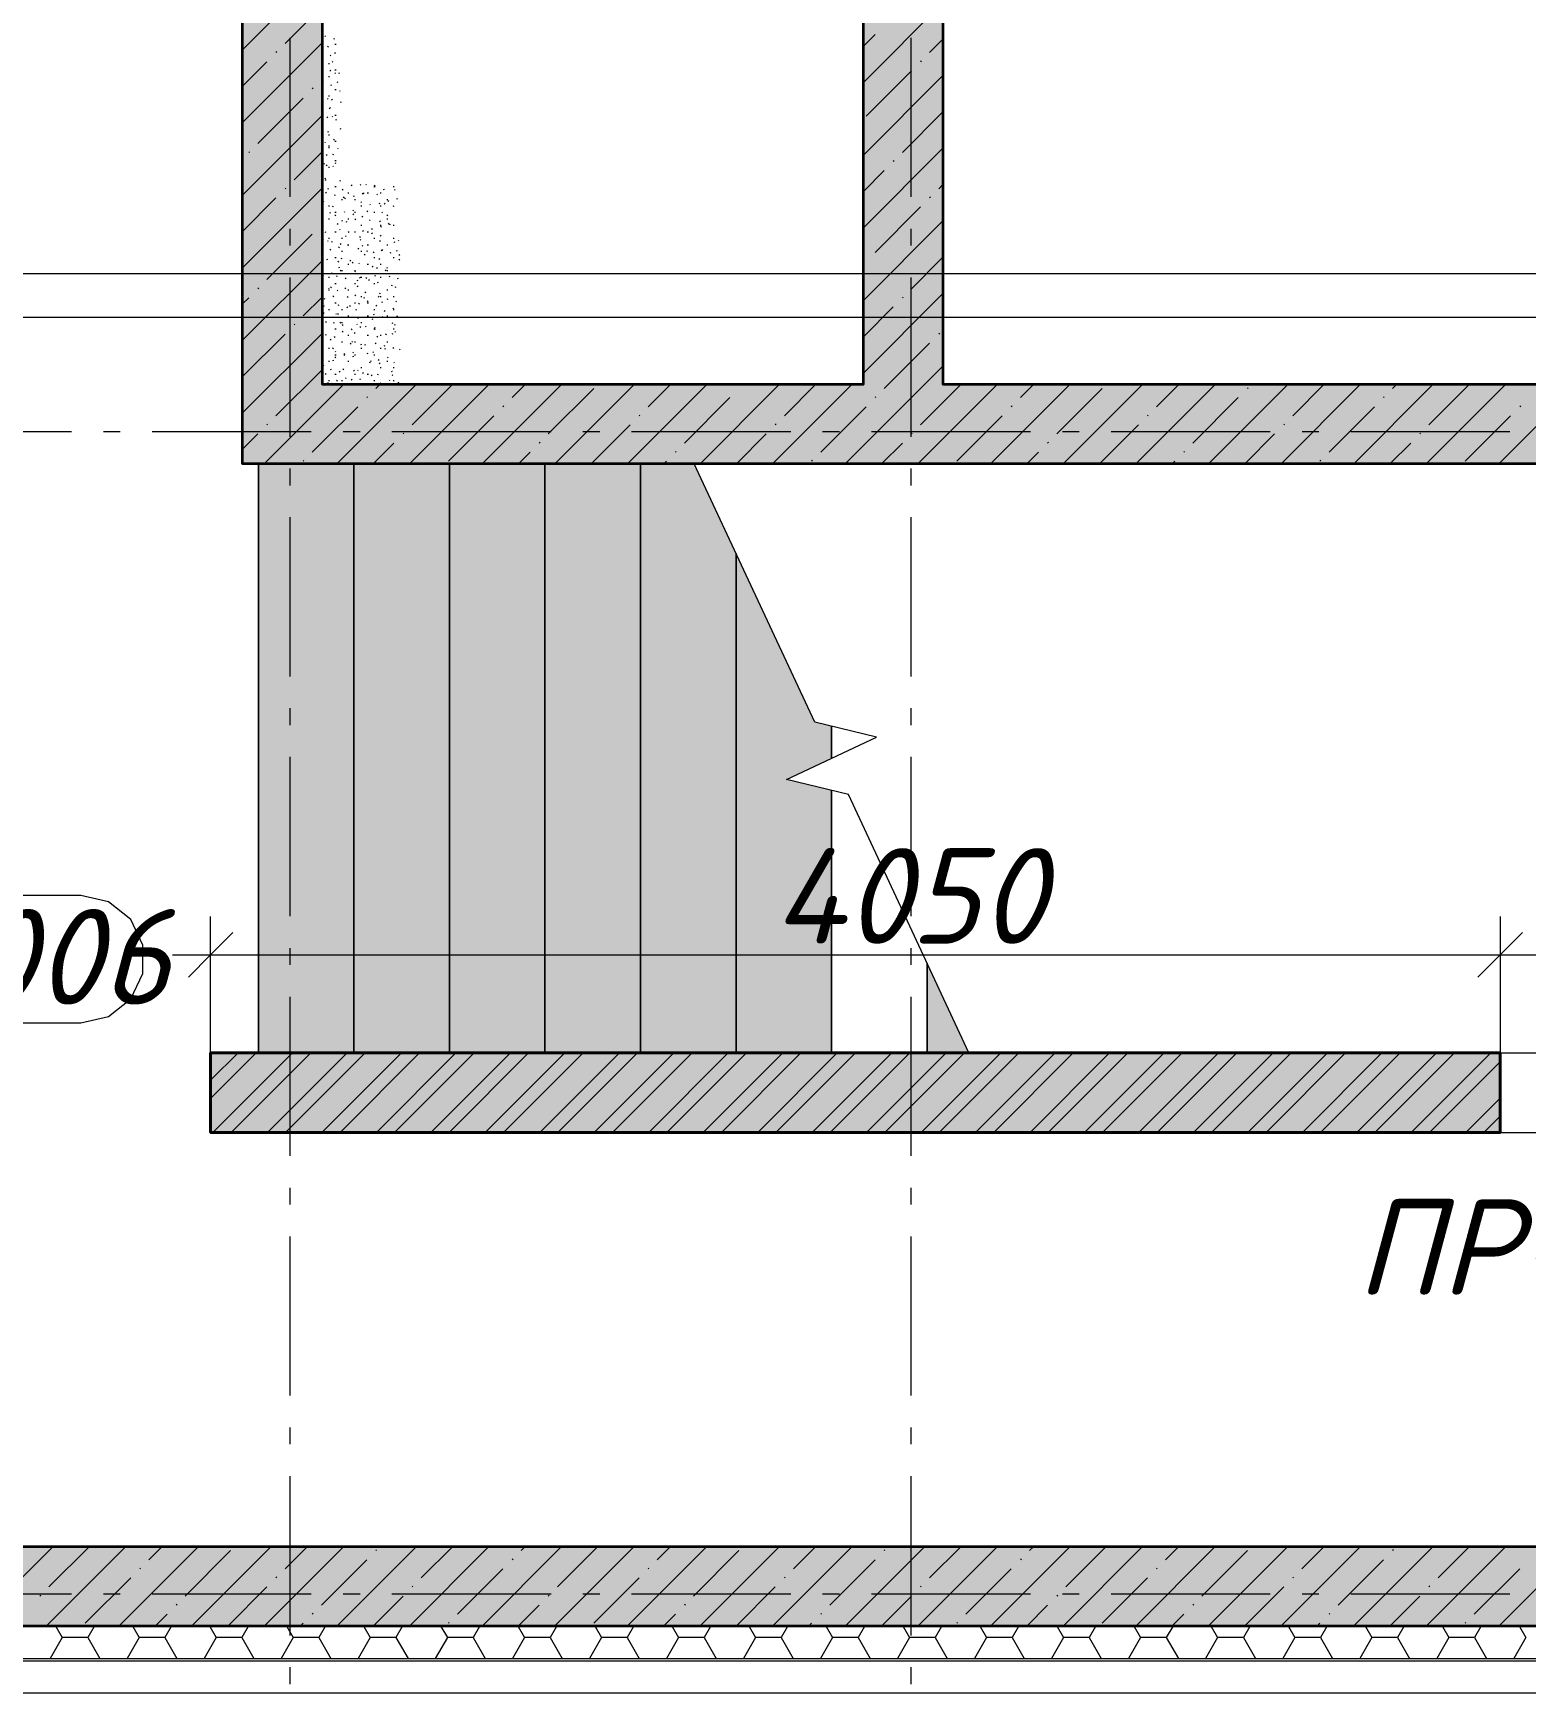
# Model space of a CAD drawing. Header units: millimetres. Extents: x -81576 to 1046824, y -248937 to 691537.
# Drawn here: x 181837 to 186525, y 535612 to 540824 of the extents above; entities that cross this region are included whole.
import ezdxf

# ---------------------------------------------------------------- set-up
doc = ezdxf.new("R2010")
doc.units = ezdxf.units.MM
doc.layers.add('PDF _Геометрия', color=7, linetype='Continuous', true_color=0x1d1d1d)
doc.layers.add('PDF _Сплошная заливка', color=7, linetype='Continuous', true_color=0xffffff)
doc.layers.add('PDF _Текст', color=7, linetype='Continuous')
doc.styles.add('PDF ISOCPEUR Italic', font='isocpeui.ttf')

msp = doc.modelspace()

# ---------------------------------------------------------------- hatches: boundary and pattern name
at = {"layer": 'PDF _Сплошная заливка', "true_color": 0x636466, "transparency": 33554559}
for points in [[(184694.5, 539721.5), (184694.5, 543821.5), (184444.5, 543821.5), (184444.5, 539721.5)], [(182744.5, 539471.5), (182744.5, 543571.5), (182494.5, 543571.5), (182494.5, 539471.5)], [(182744.5, 539471.5), (188194.5, 539471.5), (188194.5, 539721.5), (182744.5, 539721.5)], [(182544.5, 537621.5), (182844.5, 537621.5), (182844.5, 539471.5), (182544.5, 539471.5)], [(182844.5, 537621.5), (183144.5, 537621.5), (183144.5, 539471.5), (182844.5, 539471.5)], [(183144.5, 537621.5), (183444.5, 537621.5), (183444.5, 539471.5), (183144.5, 539471.5)], [(183744.5, 537621.5), (183744.5, 539471.5), (183444.5, 539471.5), (183444.5, 537621.5)], [(183744.5, 537621.5), (184044.5, 537621.5), (184044.5, 539189.9), (183913.2, 539471.5), (183744.5, 539471.5)], [(184344.5, 537621.5), (184344.5, 538446.1), (184202.9, 538480.5), (184344.5, 538546.5), (184344.5, 538647), (184291.7, 538659.8), (184044.5, 539189.9), (184044.5, 537621.5)], [(184775.8, 537621.5), (184644.5, 537903.2), (184644.5, 537621.5)], [(182394.5, 537371.5), (186444.5, 537371.5), (186444.5, 537621.5), (182394.5, 537621.5)], [(187944.5, 535821.5), (187944.5, 536071.5), (180349.5, 536071.5), (180349.5, 535821.5)]]:
    msp.add_hatch(color=251, dxfattribs=at).paths.add_polyline_path(points)

# ---------------------------------------------------------------- linework, layer by layer
at = {"layer": 'PDF _Геометрия', "color": 7, "lineweight": 13}
for points in [[(200304.5, 582548.4), (200304.5, 535821.5), (200304.5, 535711.5), (178294.5, 535711.5)], [(178294.5, 535719.5), (200296.5, 535719.5), (200296.5, 582548.4)]]:
    msp.add_lwpolyline(points, dxfattribs=at)
at = {"layer": 'PDF _Геометрия', "color": 7, "lineweight": 9}
for points in [[(178294.5, 535821.5), (200194.5, 535821.5), (200194.5, 582548.4)], [(178294.5, 535819.5), (200196.5, 535819.5), (200196.5, 582548.4)], [(182644.5, 540309.6), (182644.5, 540809.6)], [(184594.5, 540309.6), (184594.5, 540809.6)], [(182644.5, 540156.7), (182644.5, 540209.6)], [(184594.5, 540156.7), (184594.5, 540209.6)], [(182644.5, 539556.7), (182644.5, 540056.7)], [(184594.5, 539556.7), (184594.5, 540056.7)], [(181957.8, 539571.5), (181457.8, 539571.5)], [(182110.7, 539571.5), (182057.8, 539571.5)], [(182710.7, 539571.5), (182210.7, 539571.5)], [(182863.6, 539571.5), (182810.7, 539571.5)], [(183463.6, 539571.5), (182963.6, 539571.5)], [(183616.6, 539571.5), (183563.6, 539571.5)], [(184216.6, 539571.5), (183716.6, 539571.5)], [(184369.5, 539571.5), (184316.6, 539571.5)], [(184969.5, 539571.5), (184469.5, 539571.5)], [(185122.4, 539571.5), (185069.5, 539571.5)], [(185722.4, 539571.5), (185222.4, 539571.5)], [(185875.3, 539571.5), (185822.4, 539571.5)], [(186475.3, 539571.5), (185975.3, 539571.5)], [(182544.5, 537621.5), (182544.5, 539471.5), (182544.5, 537621.5), (182844.5, 537621.5), (183144.5, 537621.5), (183444.5, 537621.5), (183744.5, 537621.5), (184044.5, 537621.5), (184344.5, 537621.5), (184644.5, 537621.5), (184775.8, 537621.5), (184397.3, 538433.3), (184202.9, 538480.5), (184486.1, 538612.6), (184291.7, 538659.8), (183913.2, 539471.5), (183744.5, 539471.5), (183444.5, 539471.5), (183144.5, 539471.5), (182844.5, 539471.5), (182744.5, 539471.5)], [(182644.5, 539403.7), (182644.5, 539456.7)], [(184594.5, 539403.7), (184594.5, 539456.7)], [(182644.5, 538803.7), (182644.5, 539303.7)], [(184594.5, 538803.7), (184594.5, 539303.7)], [(182644.5, 538650.8), (182644.5, 538703.7)], [(184594.5, 538650.8), (184594.5, 538703.7)], [(182644.5, 538050.8), (182644.5, 538550.8)], [(184594.5, 538050.8), (184594.5, 538550.8)], [(182394.5, 537621.5), (182394.5, 537929.7), (182394.5, 538049.7)], [(186444.5, 538049.7), (186444.5, 537929.7), (186444.5, 537621.5), (186906.9, 537621.5), (187026.9, 537621.5)], [(182464.5, 537999.7), (182394.5, 537929.7), (182324.5, 537859.7)], [(186514.5, 537999.7), (186444.5, 537929.7), (186374.5, 537859.7)], [(182644.5, 537897.9), (182644.5, 537950.8)], [(184594.5, 537897.9), (184594.5, 537950.8)], [(182274.5, 537929.7), (186444.5, 537929.7), (188064.5, 537929.7)], [(182644.5, 537297.9), (182644.5, 537797.9)], [(184594.5, 537297.9), (184594.5, 537797.9)], [(186444.5, 537371.5), (186906.9, 537371.5), (187026.9, 537371.5)], [(182644.5, 537145), (182644.5, 537197.9)], [(184594.5, 537145), (184594.5, 537197.9)], [(182644.5, 536545), (182644.5, 537045)], [(184594.5, 536545), (184594.5, 537045)], [(182644.5, 536392.1), (182644.5, 536445)], [(184594.5, 536392.1), (184594.5, 536445)], [(182644.5, 535792.1), (182644.5, 536292.1)], [(184594.5, 535792.1), (184594.5, 536292.1)], [(181957.8, 535921.5), (181457.8, 535921.5)], [(182110.7, 535921.5), (182057.8, 535921.5)], [(182710.7, 535921.5), (182210.7, 535921.5)], [(182863.6, 535921.5), (182810.7, 535921.5)], [(183463.6, 535921.5), (182963.6, 535921.5)], [(183616.6, 535921.5), (183563.6, 535921.5)], [(184216.6, 535921.5), (183716.6, 535921.5)], [(184369.5, 535921.5), (184316.6, 535921.5)], [(184969.5, 535921.5), (184469.5, 535921.5)], [(185122.4, 535921.5), (185069.5, 535921.5)], [(185722.4, 535921.5), (185222.4, 535921.5)], [(185875.3, 535921.5), (185822.4, 535921.5)], [(186475.3, 535921.5), (185975.3, 535921.5)], [(182644.5, 535639.2), (182644.5, 535692.1)], [(184594.5, 535639.2), (184594.5, 535692.1)]]:
    msp.add_lwpolyline(points, dxfattribs=at)
at = {"layer": 'PDF _Геометрия', "color": 7, "lineweight": 35}
msp.add_lwpolyline([(192694.5, 536071.5), (199694.5, 536071.5), (199694.5, 535821.5), (188194.5, 535821.5), (180349.5, 535821.5), (180349.5, 536071.5), (187944.5, 536071.5), (187944.5, 539471.5), (182744.5, 539471.5), (182494.5, 539471.5), (182494.5, 543571.5), (182214.5, 543571.5), (182214.5, 543821.5), (182744.5, 543821.5), (182744.5, 543571.5), (182744.5, 542671.5), (184444.5, 542671.5), (184444.5, 543821.5), (184694.5, 543821.5), (187944.5, 543821.5), (188194.5, 543821.5)], dxfattribs=at)
for points in [[(184694.5, 543571.5), (184694.5, 539721.5), (187944.5, 539721.5), (187944.5, 543571.5)], [(182744.5, 542421.5), (182744.5, 539721.5), (184444.5, 539721.5), (184444.5, 542421.5)]]:
    msp.add_lwpolyline(points, close=True, dxfattribs=at)
at = {"layer": 'PDF _Геометрия', "color": 7, "lineweight": 9}
for points in [[(184444.5, 542421.5), (184444.5, 539721.5), (182744.5, 539721.5), (182744.5, 542421.5)], [(188505, 539630.7), (188490.3, 539723.4), (188447.7, 539807), (188381.4, 539873.4), (188297.7, 539916), (188205, 539930.7), (179863.2, 539930.7), (179770.4, 539916), (179686.8, 539873.4), (179620.4, 539807), (179577.8, 539723.4), (179563.1, 539630.7), (179563.1, 535911.7), (179577.8, 535819), (179620.4, 535735.4), (179686.8, 535669), (179770.4, 535626.4), (179863.2, 535611.7), (188205, 535611.7), (188297.7, 535626.4), (188381.4, 535669), (188447.7, 535735.4), (188490.3, 535819), (188505, 535911.7)], [(182844.5, 539471.5), (182844.5, 537621.5)], [(183144.5, 539471.5), (183144.5, 537621.5)], [(183444.5, 539471.5), (183444.5, 537621.5)], [(183744.5, 539471.5), (183744.5, 537621.5)], [(184044.5, 539189.9), (184044.5, 537621.5)], [(184344.5, 538647), (184344.5, 538546.5)], [(184344.5, 538446.1), (184344.5, 537621.5)], [(181986.9, 538115.5), (181386.9, 538115.5), (181300.1, 538095.7), (181230.5, 538040.2), (181191.9, 537960), (181191.9, 537871), (181230.5, 537790.8), (181300.1, 537735.3), (181386.9, 537715.5), (181986.9, 537715.5), (182073.7, 537735.3), (182143.3, 537790.8), (182181.9, 537871), (182181.9, 537960), (182143.3, 538040.2), (182073.7, 538095.7)], [(184644.5, 537903.2), (184644.5, 537621.5)]]:
    msp.add_lwpolyline(points, close=True, dxfattribs=at)
at = {"layer": 'PDF _Геометрия', "lineweight": 9}
for points in [[(182744.5, 541021.7), (182494.5, 540771.7)], [(184694.5, 540918.8), (184444.5, 540668.8)], [(182744.5, 540907.7), (182628.2, 540791.3)], [(184481.5, 540819.8), (184444.5, 540782.9)], [(182744.5, 540793.6), (182494.5, 540543.6)], [(182602, 540765.2), (182599.6, 540762.8)], [(184694.5, 540804.8), (184652.5, 540762.8)], [(182571.1, 540734.3), (182494.5, 540657.7)], [(184595.5, 540705.8), (184452.9, 540563.2)], [(184626.4, 540736.7), (184624, 540734.3)], [(182716.1, 540651.1), (182713.7, 540648.8)], [(182744.5, 540679.6), (182742.2, 540677.3)], [(184694.5, 540690.7), (184444.5, 540440.7)], [(182685.2, 540620.2), (182542.6, 540477.7)], [(182744.5, 540565.5), (182494.5, 540315.5)], [(184694.5, 540576.7), (184567, 540449.2)], [(182516.5, 540451.5), (182514.1, 540449.2)], [(182744.5, 540451.5), (182656.7, 540363.6)], [(184694.5, 540462.6), (184444.5, 540212.6)], [(184510, 540392.1), (184444.5, 540326.7)], [(184540.8, 540423), (184538.5, 540420.7)], [(184694.5, 540348.6), (184681, 540335.1)], [(182744.5, 540337.4), (182494.5, 540087.4)], [(182599.6, 540306.6), (182494.5, 540201.5)], [(182630.5, 540337.5), (182628.2, 540335.1)], [(184654.9, 540309), (184652.5, 540306.6)], [(184694.5, 540234.5), (184444.5, 539984.5)], [(184624, 540278.1), (184481.5, 540135.5)], [(182713.7, 540192.6), (182571.1, 540050)], [(182744.5, 540223.4), (182742.2, 540221.1)], [(182744.5, 540109.3), (182494.5, 539859.3)], [(184694.5, 540120.5), (184595.5, 540021.5)], [(182514.1, 539993), (182494.5, 539973.4)], [(182545, 540023.9), (182542.6, 540021.5)], [(182744.5, 539995.3), (182685.2, 539935.9)], [(184694.5, 540006.4), (184444.5, 539756.4)], [(184569.4, 539995.3), (184567, 539993)], [(184538.5, 539964.5), (184444.5, 539870.5)], [(182744.5, 539881.2), (182494.5, 539631.2)], [(182628.2, 539878.9), (182494.5, 539745.3)], [(182659, 539909.8), (182656.7, 539907.4)], [(184683.4, 539881.3), (184681, 539878.9)], [(184652.5, 539850.4), (184523.7, 539721.5), (184510, 539707.8)], [(182742.2, 539764.9), (182599.6, 539622.3)], [(184694.5, 539778.3), (184637.7, 539721.5), (184387.7, 539471.5)], [(182812.9, 539721.5), (182744.5, 539653.1), (182562.9, 539471.5)], [(183041, 539721.5), (182791, 539471.5)], [(182927, 539721.5), (182913.3, 539707.8)], [(183269.1, 539721.5), (183019.1, 539471.5)], [(183155.1, 539721.5), (183027.3, 539593.8)], [(183497.2, 539721.5), (183247.2, 539471.5)], [(183383.2, 539721.5), (183341, 539679.3)], [(183725.3, 539721.5), (183475.3, 539471.5)], [(183953.4, 539721.5), (183703.4, 539471.5)], [(183839.4, 539721.5), (183768.6, 539650.8)], [(184181.5, 539721.5), (183931.5, 539471.5)], [(184409.6, 539721.5), (184159.6, 539471.5)], [(184295.6, 539721.5), (184196.3, 539622.3)], [(184865.8, 539721.5), (184615.8, 539471.5)], [(184751.8, 539721.5), (184624, 539593.8)], [(185093.9, 539721.5), (184843.9, 539471.5)], [(184979.9, 539721.5), (184937.6, 539679.3)], [(185322, 539721.5), (185072, 539471.5)], [(185550.1, 539721.5), (185300.1, 539471.5)], [(185436.1, 539721.5), (185365.3, 539650.8)], [(185778.2, 539721.5), (185528.2, 539471.5)], [(186006.3, 539721.5), (185756.3, 539471.5)], [(185892.2, 539721.5), (185793, 539622.3)], [(186234.4, 539721.5), (185984.4, 539471.5)], [(186120.3, 539721.5), (186106.7, 539707.8)], [(186462.5, 539721.5), (186212.5, 539471.5)], [(186348.4, 539721.5), (186220.7, 539593.8)], [(186690.6, 539721.5), (186440.6, 539471.5)], [(182887.1, 539681.7), (182884.8, 539679.3)], [(183597.6, 539707.8), (183455, 539565.3)], [(184025.3, 539679.3), (183882.7, 539536.8)], [(184483.8, 539681.7), (184481.5, 539679.3)], [(185194.3, 539707.8), (185051.7, 539565.3)], [(185621.9, 539679.3), (185479.4, 539536.8)], [(185652.8, 539710.2), (185650.5, 539707.8)], [(186080.5, 539681.7), (186078.1, 539679.3)], [(182856.3, 539650.8), (182744.5, 539539.1), (182713.7, 539508.3)], [(183283.9, 539622.3), (183141.4, 539479.8)], [(183314.8, 539653.2), (183312.4, 539650.8)], [(183742.5, 539624.7), (183740.1, 539622.3)], [(184452.9, 539650.8), (184310.4, 539508.3)], [(184880.6, 539622.3), (184738.1, 539479.8)], [(184911.5, 539653.2), (184909.1, 539650.8)], [(185339.2, 539624.7), (185336.8, 539622.3)], [(186049.6, 539650.8), (185907.1, 539508.3)], [(186477.3, 539622.3), (186334.8, 539479.8)], [(186508.2, 539653.2), (186505.8, 539650.8)], [(182542.6, 539565.3), (182494.5, 539517.2)], [(182573.5, 539596.2), (182571.1, 539593.8)], [(183001.2, 539567.7), (182998.8, 539565.3)], [(183711.6, 539593.8), (183589.4, 539471.5)], [(184139.3, 539565.3), (184045.6, 539471.5)], [(184170.2, 539596.2), (184167.8, 539593.8)], [(184597.9, 539567.7), (184595.5, 539565.3)], [(185308.3, 539593.8), (185186.1, 539471.5)], [(185736, 539565.3), (185642.3, 539471.5)], [(185766.9, 539596.2), (185764.5, 539593.8)], [(186194.6, 539567.7), (186192.2, 539565.3)], [(182970.3, 539536.8), (182905.1, 539471.5)], [(183398, 539508.3), (183361.3, 539471.5)], [(183428.9, 539539.1), (183426.5, 539536.8)], [(183856.6, 539510.6), (183854.2, 539508.3)], [(184567, 539536.8), (184501.8, 539471.5)], [(184994.7, 539508.3), (184958, 539471.5)], [(185025.6, 539539.1), (185023.2, 539536.8)], [(185453.2, 539510.6), (185450.9, 539508.3)], [(186163.7, 539536.8), (186098.4, 539471.5)], [(182687.5, 539482.1), (182685.2, 539479.8)], [(183825.7, 539479.8), (183817.5, 539471.5)], [(184284.2, 539482.1), (184281.9, 539479.8)], [(185422.4, 539479.8), (185414.2, 539471.5)], [(185880.9, 539482.1), (185878.6, 539479.8)], [(181900.1, 536071.5), (181650.1, 535821.5)], [(182128.2, 536071.5), (181878.2, 535821.5)], [(182014.2, 536071.5), (181886.8, 535944.2)], [(182356.3, 536071.5), (182106.3, 535821.5)], [(182242.2, 536071.5), (182200.5, 536029.8)], [(182584.4, 536071.5), (182334.4, 535821.5)], [(182812.5, 536071.5), (182562.5, 535821.5)], [(182698.4, 536071.5), (182628.2, 536001.2)], [(183040.6, 536071.5), (182790.6, 535821.5)], [(183268.7, 536071.5), (183018.7, 535821.5)], [(183154.6, 536071.5), (183055.8, 535972.7)], [(183496.8, 536071.5), (183246.8, 535821.5)], [(183382.7, 536071.5), (183369.5, 536058.3)], [(183724.9, 536071.5), (183474.9, 535821.5)], [(183610.8, 536071.5), (183483.5, 535944.2)], [(183953, 536071.5), (183703, 535821.5)], [(183838.9, 536071.5), (183797.2, 536029.8)], [(184181.1, 536071.5), (183931.1, 535821.5)], [(184409.2, 536071.5), (184159.2, 535821.5)], [(184295.1, 536071.5), (184224.8, 536001.2)], [(184637.3, 536071.5), (184387.3, 535821.5)], [(184865.4, 536071.5), (184615.4, 535821.5)], [(184751.3, 536071.5), (184652.5, 535972.7)], [(185093.5, 536071.5), (184843.5, 535821.5)], [(184979.4, 536071.5), (184966.2, 536058.3)], [(185321.6, 536071.5), (185071.6, 535821.5)], [(185207.5, 536071.5), (185080.2, 535944.2)], [(185549.7, 536071.5), (185299.7, 535821.5)], [(185435.6, 536071.5), (185393.8, 536029.8)], [(185777.8, 536071.5), (185527.8, 535821.5)], [(186005.9, 536071.5), (185755.9, 535821.5)], [(185891.8, 536071.5), (185821.5, 536001.2)], [(186234, 536071.5), (185984, 535821.5)], [(186462.1, 536071.5), (186212.1, 535821.5)], [(186348, 536071.5), (186249.2, 535972.7)], [(186690.2, 536071.5), (186440.2, 535821.5)], [(182457.1, 536058.3), (182314.5, 535915.7)], [(182884.8, 536029.8), (182742.2, 535887.2)], [(182915.6, 536060.6), (182913.3, 536058.3)], [(183343.3, 536032.1), (183341, 536029.8)], [(184053.8, 536058.3), (183911.2, 535915.7)], [(184481.5, 536029.8), (184338.9, 535887.2)], [(184512.3, 536060.6), (184510, 536058.3)], [(184940, 536032.1), (184937.6, 536029.8)], [(185650.5, 536058.3), (185507.9, 535915.7)], [(186078.1, 536029.8), (185935.6, 535887.2)], [(186109, 536060.6), (186106.7, 536058.3)], [(182143.4, 535972.7), (182000.9, 535830.2)], [(182174.3, 536003.6), (182172, 536001.2)], [(182602, 535975.1), (182599.6, 535972.7)], [(183312.4, 536001.2), (183169.9, 535858.7)], [(183740.1, 535972.7), (183597.6, 535830.2)], [(183771, 536003.6), (183768.6, 536001.2)], [(184198.7, 535975.1), (184196.3, 535972.7)], [(184909.1, 536001.2), (184766.6, 535858.7)], [(185336.8, 535972.7), (185194.3, 535830.2)], [(185367.7, 536003.6), (185365.3, 536001.2)], [(185795.4, 535975.1), (185793, 535972.7)], [(186505.8, 536001.2), (186363.3, 535858.7)], [(181860.7, 535918.1), (181858.3, 535915.7)], [(182571.1, 535944.2), (182448.4, 535821.5)], [(182998.8, 535915.7), (182904.6, 535821.5)], [(183029.7, 535946.6), (183027.3, 535944.2)], [(183457.4, 535918.1), (183455, 535915.7)], [(184167.8, 535944.2), (184045.1, 535821.5)], [(184595.5, 535915.7), (184501.3, 535821.5)], [(184626.4, 535946.6), (184624, 535944.2)], [(185054.1, 535918.1), (185051.7, 535915.7)], [(185764.5, 535944.2), (185641.8, 535821.5)], [(186192.2, 535915.7), (186098, 535821.5)], [(186223.1, 535946.6), (186220.7, 535944.2)], [(182257.5, 535858.7), (182220.3, 535821.5)], [(182288.4, 535889.6), (182286, 535887.2)], [(182716.1, 535861.1), (182713.7, 535858.7)], [(183426.5, 535887.2), (183360.8, 535821.5)], [(183854.2, 535858.7), (183817, 535821.5)], [(183885.1, 535889.6), (183882.7, 535887.2)], [(184312.7, 535861.1), (184310.4, 535858.7)], [(185023.2, 535887.2), (184957.5, 535821.5)], [(185450.9, 535858.7), (185413.7, 535821.5)], [(185481.8, 535889.6), (185479.4, 535887.2)], [(185909.4, 535861.1), (185907.1, 535858.7)], [(181908.2, 535819.5), (181928.2, 535785)], [(182028.8, 535819.5), (182008.8, 535785)], [(182150.2, 535819.5), (182170.1, 535785)], [(182270.7, 535819.5), (182250.8, 535785)], [(182392.1, 535819.5), (182412.1, 535785)], [(182512.7, 535819.5), (182492.7, 535785)], [(182634, 535819.5), (182654, 535785)], [(182685.2, 535830.2), (182676.5, 535821.5)], [(182754.6, 535819.5), (182734.7, 535785)], [(182876, 535819.5), (182895.9, 535785)], [(182996.5, 535819.5), (182976.6, 535785)], [(183117.9, 535819.5), (183137.9, 535785)], [(183143.7, 535832.5), (183141.4, 535830.2)], [(183238.5, 535819.5), (183218.5, 535785)], [(183359.8, 535819.5), (183379.8, 535785)], [(183480.4, 535819.5), (183460.5, 535785)], [(183601.8, 535819.5), (183621.7, 535785)], [(183722.4, 535819.5), (183702.4, 535785)], [(183843.7, 535819.5), (183863.7, 535785)], [(183964.3, 535819.5), (183944.3, 535785)], [(184085.6, 535819.5), (184105.6, 535785)], [(184206.2, 535819.5), (184186.3, 535785)], [(184281.9, 535830.2), (184273.2, 535821.5)], [(184327.6, 535819.5), (184347.6, 535785)], [(184448.2, 535819.5), (184428.2, 535785)], [(184569.5, 535819.5), (184589.5, 535785)], [(184690.1, 535819.5), (184670.1, 535785)], [(184740.4, 535832.5), (184738.1, 535830.2)], [(184811.5, 535819.5), (184831.4, 535785)], [(184932, 535819.5), (184912.1, 535785)], [(185053.4, 535819.5), (185073.4, 535785)], [(185174, 535819.5), (185154, 535785)], [(185295.3, 535819.5), (185315.3, 535785)], [(185415.9, 535819.5), (185395.9, 535785)], [(185537.3, 535819.5), (185557.2, 535785)], [(185657.8, 535819.5), (185637.9, 535785)], [(185779.2, 535819.5), (185799.2, 535785)], [(185878.6, 535830.2), (185869.9, 535821.5)], [(185899.8, 535819.5), (185879.8, 535785)], [(186021.1, 535819.5), (186041.1, 535785)], [(186141.7, 535819.5), (186121.7, 535785)], [(186263.1, 535819.5), (186283, 535785)], [(186337.1, 535832.5), (186334.8, 535830.2)], [(186383.6, 535819.5), (186363.7, 535785)], [(186505, 535819.5), (186525, 535785)], [(181928.2, 535785), (181890.4, 535719.5)], [(182008.9, 535785), (181928.2, 535785)], [(182008.8, 535785), (182046.6, 535719.5)], [(182170.1, 535785), (182132.4, 535719.5)], [(182250.8, 535785), (182170.2, 535785)], [(182250.8, 535785), (182288.5, 535719.5)], [(182412.1, 535785), (182374.3, 535719.5)], [(182492.7, 535785), (182412.1, 535785)], [(182492.7, 535785), (182530.5, 535719.5)], [(182654, 535785), (182616.2, 535719.5)], [(182734.7, 535785), (182654, 535785)], [(182734.7, 535785), (182772.4, 535719.5)], [(182895.9, 535785), (182858.2, 535719.5)], [(182976.6, 535785), (182896, 535785)], [(182976.6, 535785), (183014.4, 535719.5)], [(183137.9, 535785), (183100.1, 535719.5)], [(183218.5, 535785), (183137.9, 535785)], [(183218.5, 535785), (183256.3, 535719.5)], [(183379.8, 535785), (183342, 535719.5)], [(183460.5, 535785), (183379.8, 535785)], [(183460.5, 535785), (183498.2, 535719.5)], [(183621.7, 535785), (183584, 535719.5)], [(183702.4, 535785), (183621.8, 535785)], [(183702.4, 535785), (183740.2, 535719.5)], [(183863.7, 535785), (183825.9, 535719.5)], [(183944.3, 535785), (183863.7, 535785)], [(183944.3, 535785), (183982.1, 535719.5)], [(184105.6, 535785), (184067.8, 535719.5)], [(184186.3, 535785), (184105.6, 535785)], [(184186.3, 535785), (184224, 535719.5)], [(184347.6, 535785), (184309.8, 535719.5)], [(184428.2, 535785), (184347.6, 535785)], [(184428.2, 535785), (184466, 535719.5)], [(184589.5, 535785), (184551.7, 535719.5)], [(184670.1, 535785), (184589.5, 535785)], [(184670.1, 535785), (184707.9, 535719.5)], [(184831.4, 535785), (184793.6, 535719.5)], [(184912.1, 535785), (184831.4, 535785)], [(184912.1, 535785), (184949.8, 535719.5)], [(185073.4, 535785), (185035.6, 535719.5)], [(185154, 535785), (185073.4, 535785)], [(185154, 535785), (185191.8, 535719.5)], [(185315.3, 535785), (185277.5, 535719.5)], [(185396, 535785), (185315.3, 535785)], [(185395.9, 535785), (185433.7, 535719.5)], [(185557.2, 535785), (185519.5, 535719.5)], [(185637.9, 535785), (185557.2, 535785)], [(185637.9, 535785), (185675.6, 535719.5)], [(185799.2, 535785), (185761.4, 535719.5)], [(185879.8, 535785), (185799.2, 535785)], [(185879.8, 535785), (185917.6, 535719.5)], [(186041.1, 535785), (186003.3, 535719.5)], [(186121.8, 535785), (186041.1, 535785)], [(186121.7, 535785), (186159.5, 535719.5)], [(186283, 535785), (186245.3, 535719.5)], [(186363.7, 535785), (186283, 535785)], [(186363.7, 535785), (186401.4, 535719.5)], [(186525, 535785), (186487.2, 535719.5)]]:
    msp.add_lwpolyline(points, dxfattribs=at)
at = {"layer": 'PDF _Геометрия', "color": 8, "lineweight": 9, "true_color": 0x6f6f6f}
for points in [[(182747.5, 540808.8), (182744.5, 540808.8)], [(182753.3, 540815.9), (182754.9, 540813)], [(182781, 540808.5), (182782.7, 540805.5)], [(182762.7, 540780.1), (182764.3, 540783)], [(182770.1, 540752.3), (182771.8, 540755.2)], [(182783.7, 540763.1), (182785.4, 540760.2)], [(182788.2, 540788.5), (182784.8, 540788.5)], [(182747.5, 540747.9), (182744.5, 540747.9)], [(182767.9, 540727.5), (182764.5, 540727.5)], [(182768.9, 540707.6), (182770.5, 540704.7)], [(182776.3, 540735.3), (182778, 540732.4)], [(182788.2, 540707.2), (182784.8, 540707.2)], [(182744.5, 540668.5), (182745.5, 540666.8)], [(182747.5, 540666.6), (182744.5, 540666.6)], [(182747, 540671.8), (182748.7, 540674.7)], [(182767.9, 540686.9), (182764.5, 540686.9)], [(182771.6, 540662.2), (182773.3, 540659.3)], [(182785, 540696.8), (182786.6, 540699.7)], [(182792.4, 540669.1), (182794.1, 540672)], [(182796.6, 540700.1), (182798.3, 540697.2)], [(182761.9, 540616.3), (182763.6, 540619.2)], [(182767.9, 540625.9), (182764.5, 540625.9)], [(182774.3, 540616.9), (182776, 540614)], [(182788.2, 540646.3), (182784.8, 540646.3)], [(182799.8, 540641.3), (182801.5, 540644.2)], [(182802.1, 540609.4), (182803.7, 540606.5)], [(182747.5, 540585.3), (182744.5, 540585.3)], [(182759.4, 540561.4), (182761.1, 540558.5)], [(182766.9, 540589.1), (182768.5, 540586.2)], [(182769.4, 540588.5), (182771, 540591.4)], [(182776.8, 540560.8), (182778.5, 540563.7)], [(182788.2, 540565), (182784.8, 540565)], [(182787.2, 540553.9), (182788.9, 540551)], [(182747.5, 540524.3), (182744.5, 540524.3)], [(182746.3, 540508), (182748, 540510.9)], [(182762.2, 540516), (182763.8, 540513.1)], [(182767.9, 540504), (182764.5, 540504)], [(182801.8, 540522.8), (182803.5, 540525.7)], [(182747.5, 540443.1), (182744.5, 540443.1)], [(182753.8, 540480.2), (182755.4, 540483.1)], [(182757.4, 540442.9), (182759.1, 540440)], [(182767.9, 540463.4), (182764.5, 540463.4)], [(182764.9, 540470.6), (182766.6, 540467.7)], [(182778.8, 540442.3), (182780.5, 540445.2)], [(182781.5, 540487.6), (182783.2, 540490.6)], [(182788.2, 540483.7), (182784.8, 540483.7)], [(182792.6, 540463.2), (182794.3, 540460.3)], [(182750, 540415.1), (182751.7, 540412.2)], [(182758.5, 540407.1), (182760.1, 540410)], [(182767.9, 540402.4), (182764.5, 540402.4)], [(182777.8, 540407.7), (182779.4, 540404.8)], [(182788.2, 540422.7), (182784.8, 540422.7)], [(182786.2, 540414.5), (182787.9, 540417.4)], [(182747.5, 540361.8), (182744.5, 540361.8)], [(182752.7, 540369.8), (182754.4, 540366.9)], [(182755.7, 540361.7), (182757.4, 540364.6)], [(182788.2, 540341.5), (182784.8, 540341.5)], [(182801.1, 540359), (182802.8, 540361.9)], [(182836, 540347.5), (182837.7, 540344.6)], [(182864.1, 540346.1), (182865.7, 540349)], [(182881.4, 540350.2), (182883, 540347.3)], [(182910.1, 540341.5), (182906.8, 540341.5)], [(182909.1, 540342.7), (182910.8, 540339.8)], [(182909.4, 540343.4), (182911.1, 540346.3)], [(182971.1, 540341.5), (182967.7, 540341.5)], [(182747.5, 540300.8), (182744.5, 540300.8)], [(182748, 540296.7), (182749.7, 540293.8)], [(182755.4, 540324.4), (182757.1, 540321.5)], [(182763.2, 540334), (182764.9, 540336.9)], [(182783.2, 540317), (182784.9, 540314.1)], [(182808.5, 540300.8), (182805.2, 540300.8)], [(182808.5, 540331.3), (182810.2, 540334.2)], [(182811, 540309.5), (182812.6, 540306.6)], [(182816, 540303.5), (182817.7, 540306.4)], [(182828.8, 540321.1), (182825.5, 540321.1)], [(182843.7, 540310.9), (182845.4, 540313.8)], [(182849.1, 540300.8), (182845.8, 540300.8)], [(182866.5, 540294.7), (182868.2, 540291.8)], [(182871.5, 540318.4), (182873.2, 540321.3)], [(182873.9, 540322.4), (182875.6, 540319.5)], [(182889.8, 540321.1), (182886.4, 540321.1)], [(182894.2, 540287.2), (182895.9, 540284.3)], [(182916.8, 540315.7), (182918.5, 540318.6)], [(182924.3, 540287.9), (182926, 540290.8)], [(182930.4, 540321.1), (182927.1, 540321.1)], [(182936.9, 540335.3), (182938.5, 540332.4)], [(182939.6, 540290), (182941.3, 540287)], [(182950.7, 540300.8), (182947.4, 540300.8)], [(182952, 540295.3), (182953.7, 540298.2)], [(182972.4, 540330.5), (182974, 540333.4)], [(182979.8, 540302.8), (182981.5, 540305.7)], [(182767.9, 540280.5), (182764.5, 540280.5)], [(182767.9, 540239.9), (182764.5, 540239.9)], [(182768.3, 540261.5), (182770, 540258.6)], [(182778.1, 540278.5), (182779.7, 540281.4)], [(182788.2, 540260.2), (182784.8, 540260.2)], [(182785.5, 540250.7), (182787.2, 540253.6)], [(182806.2, 540236.4), (182807.9, 540233.5)], [(182813.7, 540264.2), (182815.4, 540261.3)], [(182828.8, 540239.9), (182825.5, 540239.9)], [(182841, 540265.6), (182842.7, 540268.5)], [(182841.4, 540256.7), (182843.1, 540253.8)], [(182849.1, 540260.2), (182845.8, 540260.2)], [(182848.5, 540237.8), (182850.1, 540240.7)], [(182869.5, 540280.5), (182866.1, 540280.5)], [(182869.2, 540249.3), (182870.9, 540246.4)], [(182886.4, 540262.9), (182888, 540265.8)], [(182893.8, 540235.1), (182895.5, 540238)], [(182910.1, 540260.2), (182906.8, 540260.2)], [(182924.7, 540234.4), (182926.4, 540231.5)], [(182930.4, 540280.5), (182927.1, 540280.5)], [(182932.2, 540262.2), (182933.8, 540259.3)], [(182950.7, 540239.9), (182947.4, 540239.9)], [(182949.3, 540250), (182951, 540252.9)], [(182967.3, 540282.5), (182969, 540279.6)], [(182744.5, 540221.4), (182745, 540220.6)], [(182747.5, 540219.5), (182744.5, 540219.5)], [(182755, 540197.9), (182756.7, 540200.8)], [(182788.2, 540199.2), (182784.8, 540199.2)], [(182792.9, 540223), (182794.6, 540225.9)], [(182798.8, 540208.7), (182800.5, 540205.8)], [(182818, 540185), (182819.6, 540187.9)], [(182820.7, 540230.4), (182822.4, 540233.3)], [(182826.6, 540201.2), (182828.2, 540198.3)], [(182849.1, 540199.2), (182845.8, 540199.2)], [(182863.3, 540182.3), (182865, 540185.2)], [(182869.5, 540219.5), (182866.1, 540219.5)], [(182871.9, 540204), (182873.6, 540201.1)], [(182889.8, 540199.2), (182886.4, 540199.2)], [(182899.7, 540196.5), (182901.4, 540193.6)], [(182901.2, 540207.4), (182902.9, 540210.3)], [(182930.4, 540219.5), (182927.1, 540219.5)], [(182927.4, 540189.1), (182929.1, 540186.2)], [(182929, 540214.8), (182930.7, 540217.7)], [(182952.5, 540227), (182954.1, 540224.1)], [(182956.8, 540222.2), (182958.4, 540225.1)], [(182971.1, 540219.5), (182967.7, 540219.5)], [(182747.5, 540138.3), (182744.5, 540138.3)], [(182746, 540178.2), (182747.7, 540175.3)], [(182762.5, 540170.2), (182764.1, 540173.1)], [(182767.9, 540178.9), (182764.5, 540178.9)], [(182769.9, 540142.4), (182771.6, 540145.3)], [(182773.8, 540170.8), (182775.4, 540167.8)], [(182797.6, 540149.8), (182799.3, 540152.7)], [(182801.5, 540163.3), (182803.2, 540160.4)], [(182808.5, 540178.9), (182805.2, 540178.9)], [(182808.5, 540138.3), (182805.2, 540138.3)], [(182825.4, 540157.3), (182827.1, 540160.2)], [(182828.8, 540158.6), (182825.5, 540158.6)], [(182857, 540148.4), (182858.7, 540145.5)], [(182864.5, 540176.2), (182866.2, 540173.3)], [(182869.5, 540138.3), (182866.1, 540138.3)], [(182870.8, 540154.6), (182872.4, 540157.5)], [(182878.2, 540126.8), (182879.9, 540129.7)], [(182884.8, 540141), (182886.5, 540138.1)], [(182889.8, 540158.6), (182886.4, 540158.6)], [(182906, 540134.2), (182907.6, 540137.1)], [(182910.1, 540178.9), (182906.8, 540178.9)], [(182926.3, 540169.4), (182928, 540172.3)], [(182930.2, 540143.7), (182931.8, 540140.8)], [(182933.7, 540141.7), (182935.4, 540144.6)], [(182950.7, 540158.6), (182947.4, 540158.6)], [(182957.9, 540136.3), (182959.6, 540133.4)], [(182971.1, 540178.9), (182967.7, 540178.9)], [(182971.6, 540166.7), (182973.3, 540169.6)], [(182979.1, 540139), (182980.7, 540141.9)], [(182983, 540174.2), (182984.6, 540171.3)], [(182747.5, 540077.3), (182744.5, 540077.3)], [(182758.9, 540115.2), (182760.6, 540112.3)], [(182788.2, 540117.9), (182784.8, 540117.9)], [(182794.9, 540104.5), (182796.6, 540107.4)], [(182796.8, 540090.2), (182798.5, 540087.3)], [(182802.4, 540076.7), (182804, 540079.6)], [(182804.3, 540118), (182805.9, 540115.1)], [(182808.5, 540077.3), (182805.2, 540077.3)], [(182828.8, 540097.6), (182825.5, 540097.6)], [(182832, 540110.5), (182833.7, 540107.6)], [(182840.3, 540101.8), (182842, 540104.7)], [(182849.1, 540077.3), (182845.8, 540077.3)], [(182859.8, 540103.1), (182861.4, 540100.2)], [(182889.8, 540097.6), (182886.4, 540097.6)], [(182903.2, 540088.9), (182904.9, 540091.8)], [(182910.1, 540117.9), (182906.8, 540117.9)], [(182915.3, 540088.2), (182917, 540085.3)], [(182922.7, 540116), (182924.4, 540113.1)], [(182930.4, 540097.6), (182927.1, 540097.6)], [(182943, 540080.8), (182944.7, 540077.9)], [(182950.7, 540077.3), (182947.4, 540077.3)], [(182948.6, 540086.2), (182950.3, 540089.1)], [(182971.1, 540117.9), (182967.7, 540117.9)], [(182985.7, 540128.9), (182987.4, 540125.9)], [(182986.5, 540111.2), (182988.2, 540114.1)], [(182746.8, 540061.9), (182748.5, 540064.8)], [(182767.9, 540057), (182764.5, 540057)], [(182771.9, 540023.9), (182773.6, 540026.8)], [(182774.6, 540069.3), (182776.3, 540072.2)], [(182788.2, 540036.7), (182784.8, 540036.7)], [(182789.4, 540062.4), (182791.1, 540059.5)], [(182817.1, 540055), (182818.8, 540052.1)], [(182849.1, 540036.7), (182845.8, 540036.7)], [(182847.7, 540074), (182849.4, 540076.9)], [(182855.1, 540030), (182856.7, 540027.1)], [(182855.2, 540046.3), (182856.8, 540049.2)], [(182862.5, 540057.7), (182864.2, 540054.8)], [(182869.5, 540057), (182866.1, 540057)], [(182882.9, 540053.7), (182884.6, 540056.6)], [(182890.2, 540050.3), (182891.9, 540047.4)], [(182910.1, 540036.7), (182906.8, 540036.7)], [(182910.7, 540061.1), (182912.3, 540064)], [(182918, 540042.9), (182919.7, 540040)], [(182930.4, 540057), (182927.1, 540057)], [(182956, 540058.4), (182957.7, 540061.3)], [(182963.5, 540030.6), (182965.1, 540033.5)], [(182973.5, 540028), (182975.2, 540025.1)], [(182981, 540055.7), (182982.6, 540052.8)], [(182747.5, 539996), (182744.5, 539996)], [(182751.6, 539988.7), (182753.2, 539991.6)], [(182764.3, 540024.5), (182766, 540021.6)], [(182767.9, 540016.3), (182764.5, 540016.3)], [(182779.3, 539996.2), (182781, 539999.1)], [(182788.2, 539975.7), (182784.8, 539975.7)], [(182792.1, 540017.1), (182793.8, 540014.2)], [(182817.2, 540021.2), (182818.9, 540024.1)], [(182824.7, 539993.5), (182826.4, 539996.4)], [(182828.8, 540016.3), (182825.5, 540016.3)], [(182849.1, 539975.7), (182845.8, 539975.7)], [(182847.6, 540002.2), (182849.3, 539999.3)], [(182859.9, 539973.1), (182861.5, 539976)], [(182869.5, 539996), (182866.1, 539996)], [(182875.4, 539994.8), (182877, 539991.9)], [(182880.2, 540008.3), (182881.9, 540011.2)], [(182889.8, 539975.7), (182886.4, 539975.7)], [(182887.6, 539980.6), (182889.3, 539983.5)], [(182920.7, 539997.5), (182922.4, 539994.6)], [(182925.5, 540005.6), (182927.2, 540008.5)], [(182930.4, 539996), (182927.1, 539996)], [(182933, 539977.9), (182934.7, 539980.8)], [(182950.7, 540016.3), (182947.4, 540016.3)], [(182948.5, 539990.1), (182950.2, 539987.2)], [(182971.1, 539996), (182967.7, 539996)], [(182976.2, 539982.6), (182977.9, 539979.7)], [(182748.8, 539943.4), (182750.5, 539946.3)], [(182749.5, 539969), (182751.1, 539966.1)], [(182767.9, 539955.4), (182764.5, 539955.4)], [(182787.4, 539944), (182789.1, 539941.1)], [(182794.2, 539940.7), (182795.9, 539943.6)], [(182794.8, 539971.7), (182796.5, 539968.8)], [(182808.5, 539955.4), (182805.2, 539955.4)], [(182822.6, 539964.3), (182824.3, 539961.4)], [(182828.8, 539935.1), (182825.5, 539935.1)], [(182832.1, 539965.7), (182833.8, 539968.6)], [(182850.3, 539956.9), (182852, 539954)], [(182857.2, 539927.8), (182858.8, 539930.7)], [(182889.8, 539935.1), (182886.4, 539935.1)], [(182902.5, 539925.1), (182904.2, 539928)], [(182905.9, 539942), (182907.5, 539939.1)], [(182910.1, 539955.4), (182906.8, 539955.4)], [(182913.3, 539969.7), (182915, 539966.8)], [(182933.6, 539934.5), (182935.3, 539931.6)], [(182940.4, 539950.1), (182942.1, 539953)], [(182950.7, 539935.1), (182947.4, 539935.1)], [(182971.1, 539955.4), (182967.7, 539955.4)], [(182968.2, 539957.5), (182969.9, 539960.4)], [(182979, 539937.3), (182980.6, 539934.4)], [(182747.5, 539914.7), (182744.5, 539914.7)], [(182754.9, 539878.3), (182756.6, 539875.4)], [(182756.3, 539915.6), (182758, 539918.5)], [(182779.9, 539916.2), (182781.6, 539913.3)], [(182782.7, 539870.9), (182784.3, 539868)], [(182788.2, 539894.4), (182784.8, 539894.4)], [(182801.6, 539912.9), (182803.3, 539915.8)], [(182808.5, 539914.7), (182805.2, 539914.7)], [(182807.7, 539908.8), (182809.4, 539905.9)], [(182809.1, 539885.1), (182810.8, 539888.1)], [(182828.8, 539874.1), (182825.5, 539874.1)], [(182836.8, 539892.6), (182838.5, 539895.5)], [(182845.6, 539883.7), (182847.3, 539880.8)], [(182853.1, 539911.5), (182854.7, 539908.6)], [(182864.6, 539900), (182866.3, 539902.9)], [(182869.5, 539914.7), (182866.1, 539914.7)], [(182880.8, 539904.1), (182882.5, 539901.2)], [(182889.8, 539874.1), (182886.4, 539874.1)], [(182910.1, 539894.4), (182906.8, 539894.4)], [(182908.6, 539896.6), (182910.3, 539893.7)], [(182909.9, 539897.3), (182911.6, 539900.2)], [(182917.4, 539869.5), (182919.1, 539872.4)], [(182930.4, 539874.1), (182927.1, 539874.1)], [(182945.1, 539877), (182946.8, 539879.9)], [(182964.1, 539881.8), (182965.8, 539878.9)], [(182965.5, 539912.2), (182967.1, 539915.1)], [(182971.1, 539894.4), (182967.7, 539894.4)], [(182971.5, 539909.5), (182973.2, 539906.6)], [(182972.9, 539884.4), (182974.6, 539887.3)], [(182747.5, 539853.8), (182744.5, 539853.8)], [(182767.9, 539833.5), (182764.5, 539833.5)], [(182771.2, 539860.1), (182772.8, 539863)], [(182778.6, 539832.4), (182780.3, 539835.3)], [(182785.4, 539825.5), (182787.1, 539822.6)], [(182808.5, 539853.8), (182805.2, 539853.8)], [(182813.2, 539818.1), (182814.8, 539815.2)], [(182834.1, 539847.2), (182835.8, 539850.1)], [(182838.2, 539856), (182839.9, 539853.1)], [(182841.5, 539819.5), (182843.2, 539822.4)], [(182849.1, 539853.8), (182845.8, 539853.8)], [(182865.9, 539848.6), (182867.6, 539845.6)], [(182869.5, 539833.5), (182866.1, 539833.5)], [(182879.5, 539844.5), (182881.1, 539847.4)], [(182886.9, 539816.8), (182888.6, 539819.7)], [(182903.9, 539823.5), (182905.5, 539820.6)], [(182911.3, 539851.3), (182913, 539848.4)], [(182930.4, 539833.5), (182927.1, 539833.5)], [(182939.1, 539843.8), (182940.7, 539840.9)], [(182942.4, 539831.6), (182944.1, 539834.5)], [(182950.7, 539853.8), (182947.4, 539853.8)], [(182966.8, 539836.4), (182968.5, 539833.5)], [(182987.8, 539828.9), (182989.4, 539831.8)], [(182747.5, 539772.5), (182744.5, 539772.5)], [(182748.1, 539779.6), (182749.8, 539782.5)], [(182767.9, 539792.8), (182764.5, 539792.8)], [(182770.5, 539770), (182772.2, 539767.1)], [(182778, 539797.8), (182779.6, 539794.8)], [(182788.2, 539813.1), (182784.8, 539813.1)], [(182786, 539804.6), (182787.7, 539807.5)], [(182811.1, 539766.7), (182812.7, 539769.6)], [(182813.8, 539812), (182815.5, 539814.9)], [(182828.8, 539792.8), (182825.5, 539792.8)], [(182840.9, 539810.6), (182842.6, 539807.7)], [(182843.6, 539765.3), (182845.3, 539762.4)], [(182849.1, 539813.1), (182845.8, 539813.1)], [(182856.4, 539764), (182858.1, 539766.9)], [(182869.5, 539772.5), (182866.1, 539772.5)], [(182894.3, 539789), (182896, 539791.9)], [(182896.4, 539795.8), (182898.1, 539792.9)], [(182910.1, 539813.1), (182906.8, 539813.1)], [(182922.1, 539796.4), (182923.8, 539799.3)], [(182924.2, 539788.3), (182925.9, 539785.4)], [(182930.4, 539772.5), (182927.1, 539772.5)], [(182950.7, 539792.8), (182947.4, 539792.8)], [(182949.9, 539803.9), (182951.5, 539806.8)], [(182971.1, 539772.5), (182967.7, 539772.5)], [(182969.5, 539791), (182971.2, 539788.1)], [(182745.5, 539732.1), (182747.2, 539729.2)], [(182755.6, 539751.8), (182757.2, 539754.7)], [(182763, 539724), (182764.7, 539727)], [(182767.9, 539731.9), (182764.5, 539731.9)], [(182773.2, 539724.6), (182774.9, 539721.7)], [(182788.2, 539752.2), (182784.8, 539752.2)], [(182790.7, 539731.5), (182792.4, 539734.4)], [(182798.3, 539762.6), (182800, 539759.7)], [(182808.5, 539731.9), (182805.2, 539731.9)], [(182818.5, 539738.9), (182820.2, 539741.8)], [(182836.2, 539737.5), (182837.9, 539734.6)], [(182849.1, 539752.2), (182845.8, 539752.2)], [(182863.9, 539736.2), (182865.5, 539739.1)], [(182871.4, 539757.8), (182873.1, 539754.9)], [(182889.8, 539752.2), (182886.4, 539752.2)], [(182899.1, 539750.4), (182900.8, 539747.5)], [(182910.1, 539731.9), (182906.8, 539731.9)], [(182919.4, 539751.1), (182921.1, 539754)], [(182926.8, 539723.3), (182928.5, 539726.2)], [(182954.7, 539735.5), (182956.3, 539732.6)], [(182962.1, 539763.3), (182963.8, 539760.4)], [(182964.7, 539748.4), (182966.4, 539751.3)], [(182971.1, 539731.9), (182967.7, 539731.9)], [(182972.7, 539721.5), (182973.8, 539723.5)], [(182982.4, 539728.1), (182984.1, 539725.2)]]:
    msp.add_lwpolyline(points, dxfattribs=at)
at = {"layer": 'PDF _Геометрия', "color": 8, "lineweight": 9, "true_color": 0x808080}
msp.add_lwpolyline([(93287.8, 540069.1), (203118.2, 540069.1)], dxfattribs=at)
at = {"layer": 'PDF _Геометрия', "color": 24, "lineweight": 9, "true_color": 0x8e1d1d}
for points in [[(182480.7, 537621.5), (182394.5, 537535.4)], [(182537.7, 537621.5), (182394.5, 537478.3)], [(182651.8, 537621.5), (182401.8, 537371.5)], [(182708.8, 537621.5), (182458.8, 537371.5)], [(182822.8, 537621.5), (182572.8, 537371.5)], [(182879.9, 537621.5), (182629.9, 537371.5)], [(182993.9, 537621.5), (182743.9, 537371.5)], [(183050.9, 537621.5), (182800.9, 537371.5)], [(183165, 537621.5), (182915, 537371.5)], [(183222, 537621.5), (182972, 537371.5)], [(183336.1, 537621.5), (183086.1, 537371.5)], [(183393.1, 537621.5), (183143.1, 537371.5)], [(183507.1, 537621.5), (183257.1, 537371.5)], [(183564.1, 537621.5), (183314.1, 537371.5)], [(183678.2, 537621.5), (183428.2, 537371.5)], [(183735.2, 537621.5), (183485.2, 537371.5)], [(183849.3, 537621.5), (183599.3, 537371.5)], [(183906.3, 537621.5), (183656.3, 537371.5)], [(184020.3, 537621.5), (183770.3, 537371.5)], [(184077.4, 537621.5), (183827.4, 537371.5)], [(184191.4, 537621.5), (183941.4, 537371.5)], [(184248.4, 537621.5), (183998.4, 537371.5)], [(184362.5, 537621.5), (184112.5, 537371.5)], [(184419.5, 537621.5), (184169.5, 537371.5)], [(184533.6, 537621.5), (184283.6, 537371.5)], [(184590.6, 537621.5), (184340.6, 537371.5)], [(184704.6, 537621.5), (184454.6, 537371.5)], [(184761.7, 537621.5), (184511.7, 537371.5)], [(184875.7, 537621.5), (184625.7, 537371.5)], [(184932.7, 537621.5), (184682.7, 537371.5)], [(185046.8, 537621.5), (184796.8, 537371.5)], [(185103.8, 537621.5), (184853.8, 537371.5)], [(185217.9, 537621.5), (184967.9, 537371.5)], [(185274.9, 537621.5), (185024.9, 537371.5)], [(185388.9, 537621.5), (185138.9, 537371.5)], [(185446, 537621.5), (185196, 537371.5)], [(185560, 537621.5), (185310, 537371.5)], [(185617, 537621.5), (185367, 537371.5)], [(185731.1, 537621.5), (185481.1, 537371.5)], [(185788.1, 537621.5), (185538.1, 537371.5)], [(185902.2, 537621.5), (185652.2, 537371.5)], [(185959.2, 537621.5), (185709.2, 537371.5)], [(186073.2, 537621.5), (185823.2, 537371.5)], [(186130.3, 537621.5), (185880.3, 537371.5)], [(186244.3, 537621.5), (185994.3, 537371.5)], [(186301.3, 537621.5), (186051.3, 537371.5)], [(186415.4, 537621.5), (186165.4, 537371.5)], [(186444.5, 537593.6), (186222.4, 537371.5)], [(186444.5, 537479.6), (186336.5, 537371.5)], [(186444.5, 537422.6), (186393.5, 537371.5)]]:
    msp.add_lwpolyline(points, dxfattribs=at)
at = {"layer": 'PDF _Геометрия', "color": 16, "lineweight": 40, "true_color": 0x800000}
msp.add_lwpolyline([(186444.5, 537621.5), (186444.5, 537371.5), (182394.5, 537371.5), (182394.5, 537621.5)], close=True, dxfattribs=at)

# ---------------------------------------------------------------- texts
at = {"layer": 'PDF _Текст', "char_height": 300, "attachment_point": 4, "style": 'PDF ISOCPEUR Italic'}
for s, insert in [('4050', (184159, 538114.4)), ('0.006', (181343.7, 537923.4)), ('ПР-0.1', (185991.1, 537011.2))]:
    msp.add_mtext(s, dxfattribs=dict(at, insert=insert))

doc.saveas('drawing.dxf')
